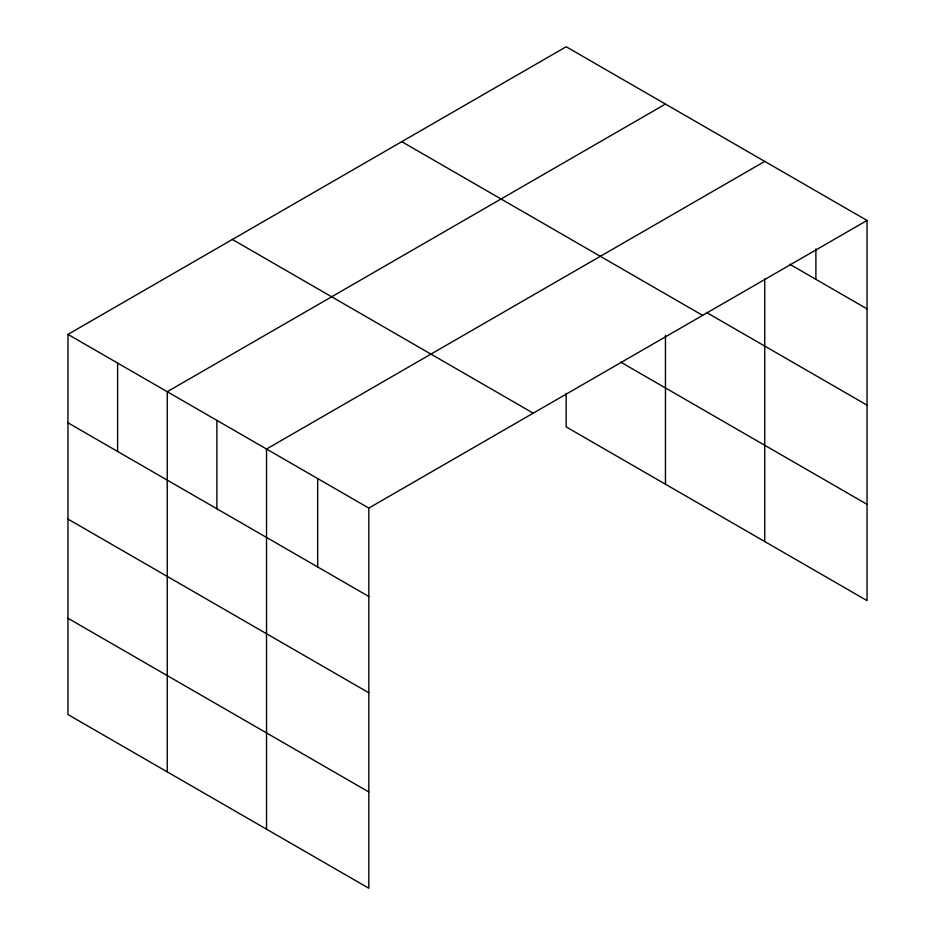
<?xml version="1.0" encoding="UTF-8"?>
<svg xmlns="http://www.w3.org/2000/svg" width="935" height="935" viewBox="0 0 935 935"><rect width="100%" height="100%" fill="white"/><g stroke="black" fill="none" stroke-linecap="round" stroke-linejoin="round"><path stroke-width="1.4" d="M867.037 220.45L368.822 508.091L368.822 888.25L67.963 714.55L67.963 334.391L566.178 46.75L867.037 220.45L867.037 600.609L566.178 426.909L566.178 393.354M665.463 104.066L167.248 391.707L167.248 771.866M764.748 161.393L266.533 449.034L266.533 829.193M789.689 264.208L867.037 308.866M706.416 312.407L867.037 405.135M401.769 141.676L702.629 315.375M620.782 362.161L867.037 504.327M232.371 239.465L533.231 413.165M67.963 334.391L368.822 508.091M67.963 422.795L368.822 596.495M67.963 519.077L368.822 692.777M67.963 618.269L368.822 791.968M815.893 248.897L815.893 279.331M764.748 278.981L764.748 541.552M665.463 335.443L665.463 484.236M317.678 478.556L317.678 566.972M216.885 420.376L216.885 508.78M117.611 363.049L117.611 451.465"/></g></svg>
